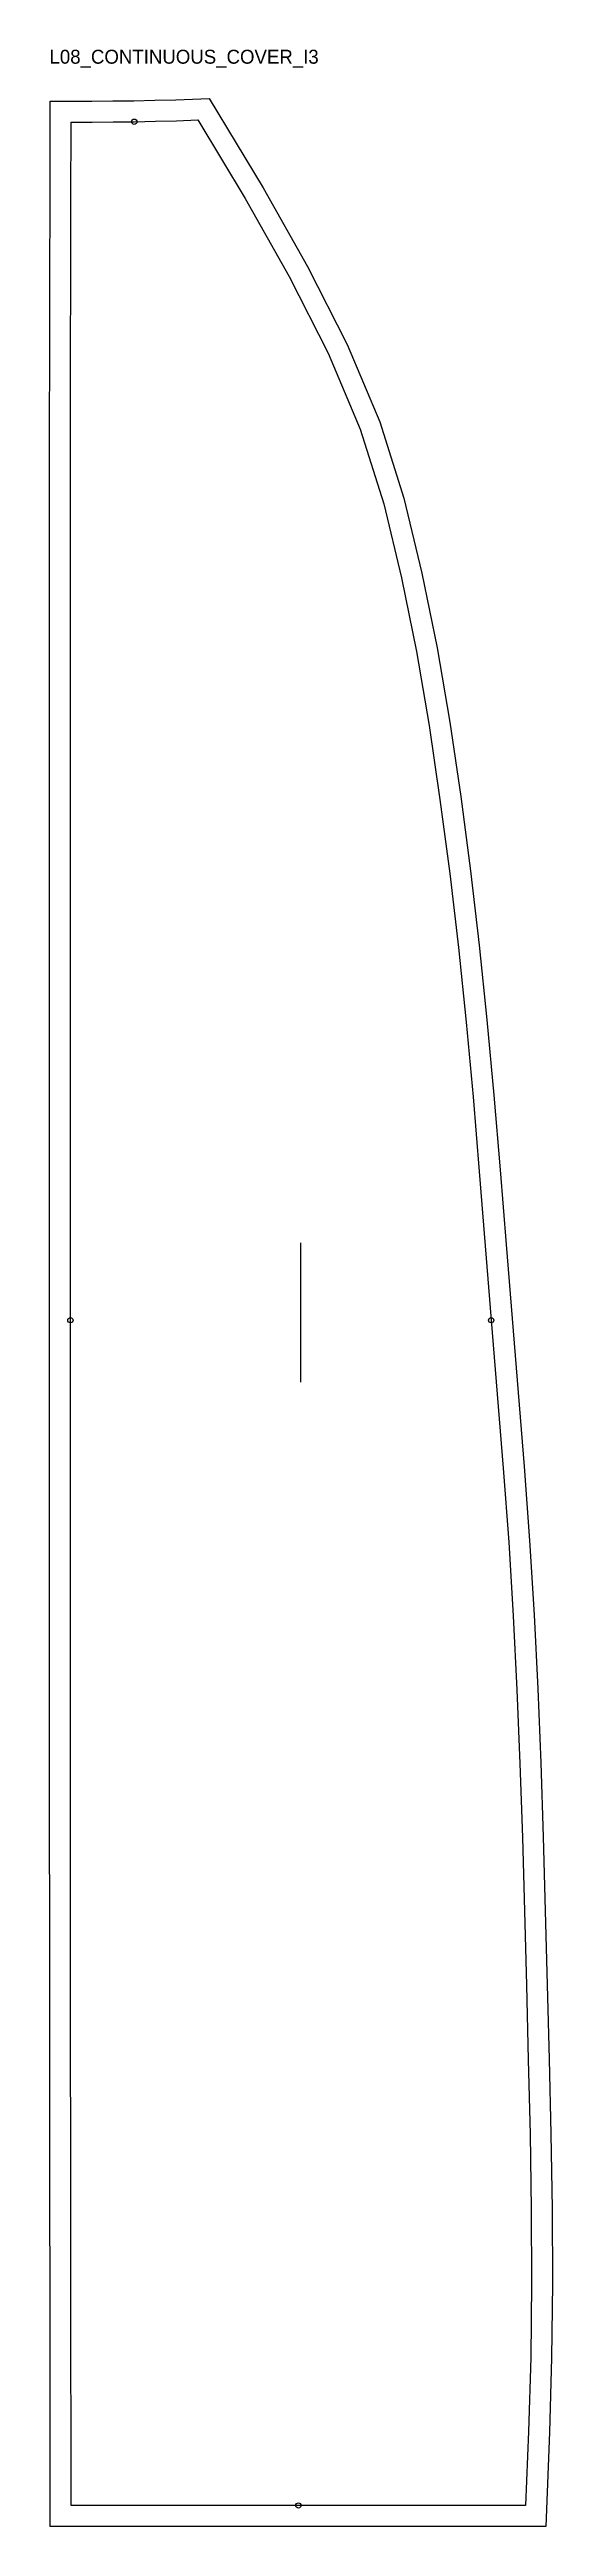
# Model space of a CAD drawing. Header units: millimetres. Extents: x -12 to 276, y -12 to 1409.
import ezdxf

# ---------------------------------------------------------------- set-up
doc = ezdxf.new("R2010")
doc.units = ezdxf.units.MM
for name, color, linetype in [('CUT', 1, 'Continuous'), ('GRAIN', 3, 'Continuous'), ('ID', 7, 'Continuous'), ('NOTCH', 2, 'Continuous'), ('SEAM', 5, 'Continuous')]:
    doc.layers.add(name, color=color, linetype=linetype)

msp = doc.modelspace()

# ---------------------------------------------------------------- linework, layer by layer
at = {"layer": 'CUT'}
msp.add_lwpolyline([(-12, -12), (-12, 42.5), (-12.1, 85), (-12.1, 127.5), (-12.2, 170.2), (-12.2, 213), (-12.3, 255.8), (-12.3, 298.5), (-12.3, 341), (-12.4, 383.4), (-12.4, 425.7), (-12.4, 468.1), (-12.4, 510.4), (-12.4, 552.8), (-12.4, 595.3), (-12.4, 637.7), (-12.4, 680.2), (-12.4, 722.7), (-12.4, 765.5), (-12.4, 808.4), (-12.4, 851.3), (-12.4, 894.1), (-12.4, 936.6), (-12.4, 979.1), (-12.4, 1021.5), (-12.4, 1063.8), (-12.4, 1106.2), (-12.4, 1148.7), (-12.4, 1191.5), (-12.3, 1234.8), (-12.2, 1278.7), (-12.1, 1323.1), (-12, 1379.8), (12, 1379.8), (24, 1379.9), (36.1, 1380), (48.1, 1380.3), (60.1, 1380.6), (79.3, 1381.3), (110.3, 1330), (135.8, 1284.9), (158.5, 1240.1), (177.3, 1195.8), (191.1, 1152), (201.4, 1108.9), (210.1, 1066.1), (217.4, 1023.4), (223.7, 980.7), (229.3, 938.1), (234.4, 895.4), (238.8, 852.5), (242.8, 809.4), (246.4, 766.5), (249.8, 723.7), (253.2, 681.2), (256.7, 638.7), (260.1, 596.2), (263.2, 553.7), (265.9, 511.1), (268, 468.6), (269.7, 426.2), (271.1, 383.8), (272.3, 341.3), (273.4, 298.8), (274.5, 256.1), (275.5, 213.2), (276.2, 170.3), (276.4, 127.4), (275.9, 84.7), (274.7, 42.1), (272.6, -12), (217.5, -12.1), (174, -12.1), (130.5, -12), (87, -12), (43.5, -12), (-12, -12)], close=True, dxfattribs=at)
at = {"layer": 'GRAIN'}
msp.add_line((132, 644.6), (132, 724.6), dxfattribs=at)
at = {"layer": 'NOTCH'}
for centre in [(36.3, 1368), (-0.4, 680.2), (241.2, 680.2), (130.5, 0)]:
    msp.add_circle(centre, 1.5, dxfattribs=at)
at = {"layer": 'SEAM'}
msp.add_lwpolyline([(0, 0), (0, 42.5), (-0.1, 85), (-0.1, 127.5), (-0.2, 170.2), (-0.2, 213), (-0.3, 255.8), (-0.3, 298.5), (-0.3, 341), (-0.4, 383.4), (-0.4, 425.7), (-0.4, 468.1), (-0.4, 510.4), (-0.4, 552.8), (-0.4, 595.3), (-0.4, 637.7), (-0.4, 680.2), (-0.4, 722.7), (-0.4, 765.5), (-0.4, 808.4), (-0.4, 851.3), (-0.4, 894.1), (-0.4, 936.6), (-0.4, 979.1), (-0.4, 1021.5), (-0.4, 1063.8), (-0.4, 1106.2), (-0.4, 1148.7), (-0.4, 1191.5), (-0.3, 1234.8), (-0.2, 1278.7), (-0.1, 1323), (0, 1367.8), (12.1, 1367.8), (24.2, 1367.9), (36.3, 1368), (48.4, 1368.3), (60.5, 1368.6), (72.7, 1369.1), (100, 1323.9), (125.3, 1279.2), (147.6, 1235.1), (166, 1191.6), (179.6, 1148.8), (189.7, 1106.3), (198.3, 1063.9), (205.6, 1021.5), (211.8, 979.1), (217.4, 936.6), (222.4, 894.1), (226.9, 851.3), (230.8, 808.4), (234.4, 765.5), (237.8, 722.8), (241.2, 680.2), (244.7, 637.8), (248.1, 595.3), (251.3, 552.9), (253.9, 510.5), (256, 468.1), (257.7, 425.8), (259.1, 383.4), (260.3, 341), (261.4, 298.5), (262.5, 255.8), (263.5, 213), (264.2, 170.1), (264.4, 127.5), (263.9, 85), (262.7, 42.5), (261, 0), (217.5, -0.1), (174, -0.1), (130.5, 0), (87, 0), (43.5, 0)], close=True, dxfattribs=at)

# ---------------------------------------------------------------- texts
at = {"layer": 'ID'}
msp.add_text('L08_CONTINUOUS_COVER_I3', height=8, dxfattribs=at).set_placement((-12.4, 1401.3))

doc.saveas('drawing.dxf')
